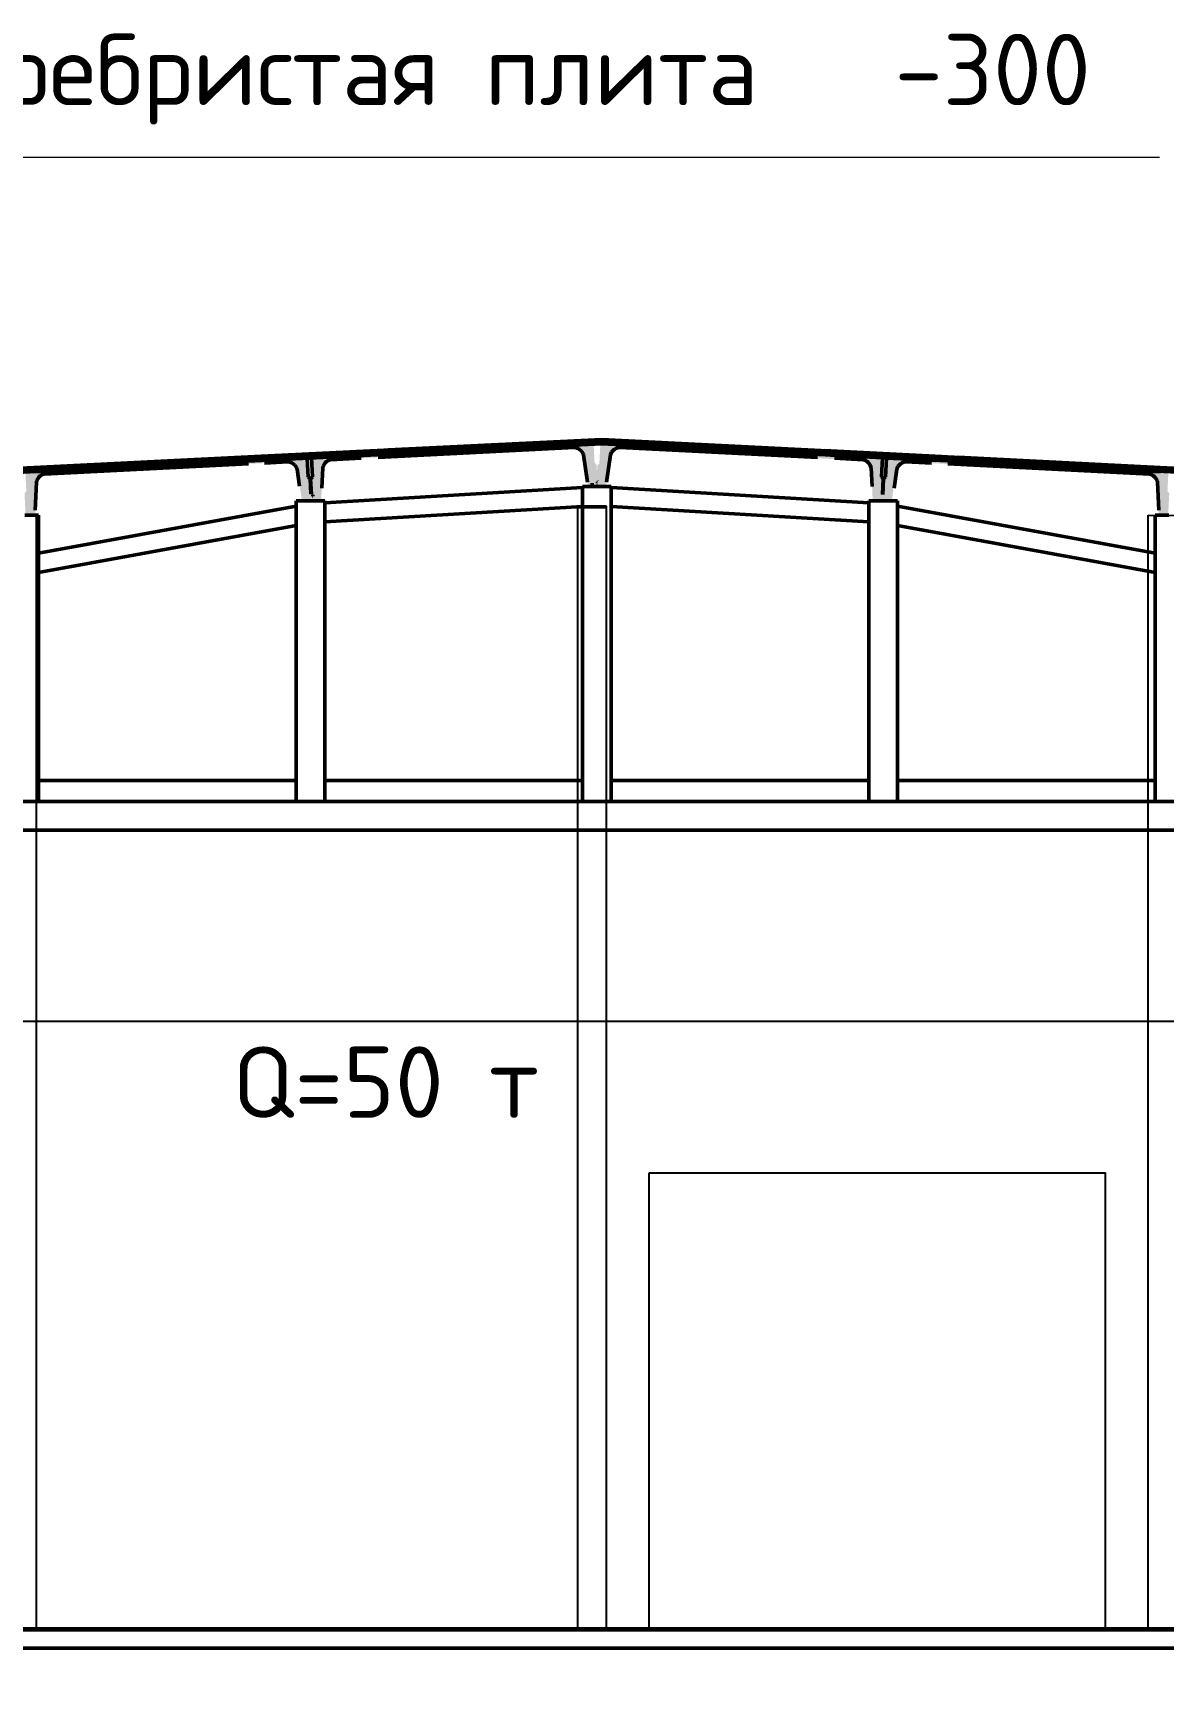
# Model space of a CAD drawing. Header units: millimetres. Extents: x -258526 to -95372, y 16759 to 83244.
# Drawn here: x -127601.7 to -127554.2, y 41774.5 to 41844.8 of the extents above; entities that cross this region are included whole.
import ezdxf

# ---------------------------------------------------------------- set-up
doc = ezdxf.new("R2010")
doc.units = ezdxf.units.MM
doc.header["$LTSCALE"] = 0.5
doc.layers.add('ТОЛСТЫЕ', color=1, linetype='Continuous', lineweight=50)
doc.layers.add('ТОНКИЕе', color=7, linetype='Continuous', lineweight=25)
doc.layers.add('тонкие', color=7, linetype='Continuous')
doc.styles.add('Наклонный', font='isocpeur.ttf', dxfattribs={"width": 0.7, "height": 3.5})
doc.styles.add('Наклонный 5', font='isocpeur.ttf', dxfattribs={"height": 7})
doc.styles.add('Текст 3', font='isocpeur.ttf', dxfattribs={"height": 3})
doc.dimstyles.new('СТРОИТЕЛЬНЫЙ', dxfattribs={"dimtxt": 3.5, "dimasz": 2.5, "dimexe": 1.25, "dimexo": 0.625, "dimtad": 1, "dimdec": 0, "dimlfac": 500, "dimdsep": 46, "dimtxsty": 'Наклонный', "dimblk1": 'ARCHTICK', "dimblk2": 'ARCHTICK', "dimsah": 1, "dimcen": 0, "dimdle": 1.25, "dimadec": 0, "dimazin": 0, "dimtfac": 0.75, "dimtdec": 0, "dimtmove": 0, "dimatfit": 3, "dimldrblk": 'ARCHTICK', "dimfxl": 1, "dimtolj": 1, "dimtzin": 0, "dimarcsym": 0})

# ---------------------------------------------------------------- blocks, each defined once
blk = doc.blocks.new('_ArchTick')
at = {"color": 0, "linetype": 'ByBlock', "const_width": 0.15}
blk.add_lwpolyline([(-0.5, -0.5), (0.5, 0.5)], dxfattribs=at)
blk = doc.blocks.new('*D635')
at = {"layer": 'Defpoints', "color": 0, "transparency": 16777216}
for p in [(-127626.228, 41781.235), (-127530.228, 41781.235), (-127530.228, 41751.524)]:
    blk.add_point(p, dxfattribs=at)
at = {"layer": 'ТОНКИЕе', "color": 0, "lineweight": -2, "transparency": 16777216}
for p, q in [((-127626.228, 41780.61), (-127626.228, 41750.274)), ((-127530.228, 41780.61), (-127530.228, 41750.274)), ((-127627.478, 41751.524), (-127528.978, 41751.524))]:
    blk.add_line(p, q, dxfattribs=at)
at = {"layer": 'ТОНКИЕе', "color": 0, "lineweight": -2, "transparency": 16777216, "xscale": 2.5, "yscale": 2.5, "zscale": 2.5, "rotation": 180}
blk.add_blockref('_ArchTick', (-127626.228, 41751.524), dxfattribs=at)
at = {"layer": 'ТОНКИЕе', "color": 0, "lineweight": -2, "transparency": 16777216, "xscale": 2.5, "yscale": 2.5, "zscale": 2.5}
blk.add_blockref('_ArchTick', (-127530.228, 41751.524), dxfattribs=at)
at = {"layer": 'ТОНКИЕе', "color": 0, "transparency": 16777216, "insert": (-127578.228, 41753.899), "char_height": 3.5, "attachment_point": 5, "style": 'Наклонный'}
blk.add_mtext('\\A1;24000', dxfattribs=at)
blk = doc.blocks.new('*D636')
at = {"layer": 'Defpoints', "color": 0, "transparency": 16777216}
for p in [(-127530.228, 41777.622), (-127818.228, 41743.446), (-127530.228, 41742.491)]:
    blk.add_point(p, dxfattribs=at)
at = {"layer": 'ТОНКИЕе', "color": 0, "lineweight": -2, "transparency": 16777216}
for p, q in [((-127530.228, 41776.997), (-127530.228, 41741.241)), ((-127818.228, 41742.821), (-127818.228, 41741.241)), ((-127819.478, 41742.491), (-127528.978, 41742.491))]:
    blk.add_line(p, q, dxfattribs=at)
at = {"layer": 'ТОНКИЕе', "color": 0, "lineweight": -2, "transparency": 16777216, "xscale": 2.5, "yscale": 2.5, "zscale": 2.5, "rotation": 180}
blk.add_blockref('_ArchTick', (-127818.228, 41742.491), dxfattribs=at)
at = {"layer": 'ТОНКИЕе', "color": 0, "lineweight": -2, "transparency": 16777216, "xscale": 2.5, "yscale": 2.5, "zscale": 2.5}
blk.add_blockref('_ArchTick', (-127530.228, 41742.491), dxfattribs=at)
at = {"layer": 'ТОНКИЕе', "color": 0, "transparency": 16777216, "insert": (-127674.228, 41744.866), "char_height": 3.5, "attachment_point": 5, "style": 'Наклонный'}
blk.add_mtext('\\A1;72000', dxfattribs=at)

msp = doc.modelspace()

# ---------------------------------------------------------------- hatches: boundary and pattern name
at = {"layer": 'ТОЛСТЫЕ', "linetype": 'Continuous'}
for points in [[(-127589.2228, 41826.8188), (-127578.9718, 41827.3309), (-127578.8967, 41827.3177), (-127578.8229, 41827.289), (-127578.7549, 41827.248), (-127578.6951, 41827.1959), (-127578.6454, 41827.1341), (-127578.6073, 41827.0646), (-127578.5946, 41827.0271), (-127578.3965, 41825.6705), (-127577.9953, 41825.6905), (-127578.0414, 41826.6132), (-127578.1257, 41826.6895), (-127578.1658, 41827.4918), (-127590.0409, 41826.8986), (-127590.0008, 41826.0962), (-127590.077, 41826.012), (-127590.0309, 41825.0892), (-127589.6297, 41825.1093), (-127589.5678, 41826.4789), (-127589.5461, 41826.5517), (-127589.5094, 41826.6219), (-127589.4607, 41826.6846), (-127589.4022, 41826.738), (-127589.3351, 41826.7803), (-127589.2618, 41826.8104)], [(-127566.8262, 41826.7867), (-127566.7872, 41826.7782), (-127566.7139, 41826.7482), (-127566.6468, 41826.7059), (-127566.5884, 41826.6525), (-127566.5396, 41826.5898), (-127566.5029, 41826.5196), (-127566.4812, 41826.4468), (-127566.4193, 41825.0772), (-127566.0181, 41825.0571), (-127565.972, 41825.9799), (-127566.0483, 41826.0641), (-127566.0082, 41826.8665), (-127577.8833, 41827.4597), (-127577.9233, 41826.6574), (-127578.0076, 41826.5811), (-127578.0537, 41825.6584), (-127577.6525, 41825.6384), (-127577.4544, 41826.995), (-127577.4417, 41827.0325), (-127577.4036, 41827.102), (-127577.3539, 41827.1637), (-127577.2942, 41827.2159), (-127577.2262, 41827.2569), (-127577.1523, 41827.2856), (-127577.0773, 41827.2988)], [(-127601.2628, 41826.2196), (-127591.0117, 41826.7317), (-127590.9366, 41826.7184), (-127590.8628, 41826.6898), (-127590.7948, 41826.6488), (-127590.7351, 41826.5966), (-127590.6853, 41826.5349), (-127590.6473, 41826.4654), (-127590.6345, 41826.4279), (-127590.4365, 41825.0712), (-127590.0353, 41825.0913), (-127590.0814, 41826.014), (-127590.1656, 41826.0902), (-127590.2057, 41826.8926), (-127602.0808, 41826.2994), (-127602.0407, 41825.497), (-127602.1169, 41825.4127), (-127602.0708, 41824.49), (-127601.6696, 41824.5101), (-127601.6078, 41825.8797), (-127601.5861, 41825.9525), (-127601.5493, 41826.0227), (-127601.5006, 41826.0854), (-127601.4421, 41826.1387), (-127601.3751, 41826.1811), (-127601.3018, 41826.2111)], [(-127554.7938, 41826.2192), (-127554.7548, 41826.2108), (-127554.6815, 41826.1807), (-127554.6144, 41826.1384), (-127554.556, 41826.085), (-127554.5072, 41826.0223), (-127554.4705, 41825.9521), (-127554.4488, 41825.8793), (-127554.3869, 41824.5097), (-127553.9857, 41824.4896), (-127553.9396, 41825.4124), (-127554.0159, 41825.4966), (-127553.9758, 41826.299), (-127565.8508, 41826.8922), (-127565.8909, 41826.0899), (-127565.9752, 41826.0136), (-127566.0213, 41825.0909), (-127565.6201, 41825.0709), (-127565.422, 41826.4275), (-127565.4093, 41826.465), (-127565.3712, 41826.5345), (-127565.3215, 41826.5963), (-127565.2618, 41826.6484), (-127565.1938, 41826.6894), (-127565.1199, 41826.7181), (-127565.0449, 41826.7313)]]:
    msp.add_hatch(color=7, dxfattribs=at).paths.add_polyline_path(points, flags=0)

# ---------------------------------------------------------------- linework, layer by layer
at = {"color": 0, "linetype": 'ByBlock', "lineweight": 20}
msp.add_line((-127636.2618, 41839.5484), (-127554.3436, 41839.5484), dxfattribs=at)
at = {"layer": 'ТОЛСТЫЕ', "color": 0}
for points in [[(-127818.2281, 41777.6216), (-127542.2281, 41777.6216), (-127530.2281, 41777.6216), (-127530.2281, 41830.4216)], [(-127577.825, 41827.4921), (-127626.2281, 41825.1258)], [(-127578.8281, 41824.843), (-127577.6281, 41824.843)], [(-127818.2281, 41777.6216), (-127818.2281, 41776.8216), (-127530.2281, 41776.8216)]]:
    msp.add_lwpolyline(points, dxfattribs=at)
at = {"layer": 'ТОЛСТЫЕ', "color": 7, "linetype": 'Continuous'}
for points in [[(-127592.4438, 41826.9626), (-127577.825, 41827.6735)], [(-127592.3306, 41826.8878), (-127586.9246, 41827.1581)], [(-127587.2372, 41826.9213), (-127578.9713, 41827.3342)], [(-127578.2267, 41827.4921), (-127587.0667, 41827.0504)], [(-127586.9246, 41827.1581), (-127577.825, 41827.593)], [(-127586.8109, 41827.2443), (-127577.825, 41827.6735)], [(-127578.9713, 41827.3342), (-127578.8962, 41827.321)], [(-127578.8962, 41827.321), (-127578.8224, 41827.2923)], [(-127578.8224, 41827.2923), (-127578.7544, 41827.2513)], [(-127578.7544, 41827.2513), (-127578.6947, 41827.1992)], [(-127578.6947, 41827.1992), (-127578.6449, 41827.1374)], [(-127578.6449, 41827.1374), (-127578.6069, 41827.0679)], [(-127578.6069, 41827.0679), (-127578.5941, 41827.0304)], [(-127577.825, 41827.6735), (-127531.0864, 41825.3365)], [(-127577.825, 41827.593), (-127531.0864, 41825.2567)], [(-127577.825, 41827.4921), (-127531.0864, 41825.1917)], [(-127577.4448, 41827.0679), (-127577.4576, 41827.0304)], [(-127577.4068, 41827.1374), (-127577.4448, 41827.0679)], [(-127577.357, 41827.1992), (-127577.4068, 41827.1374)], [(-127577.2973, 41827.2513), (-127577.357, 41827.1992)], [(-127577.2293, 41827.2923), (-127577.2973, 41827.2513)], [(-127577.1555, 41827.321), (-127577.2293, 41827.2923)], [(-127577.0804, 41827.3342), (-127577.1555, 41827.321)], [(-127568.7436, 41826.9177), (-127577.0804, 41827.3342)], [(-127568.4573, 41827.2051), (-127563.5173, 41826.9581)], [(-127568.3424, 41827.1189), (-127563.6304, 41826.8833)], [(-127626.2281, 41825.2734), (-127601.7253, 41826.4985)], [(-127626.2281, 41825.193), (-127601.7253, 41826.4181)], [(-127601.7253, 41826.4985), (-127592.4438, 41826.9626)], [(-127601.7253, 41826.4181), (-127592.3306, 41826.8878)], [(-127592.8661, 41826.7602), (-127601.7253, 41826.3176)], [(-127601.2709, 41826.2197), (-127592.6963, 41826.648)], [(-127590.2158, 41826.8926), (-127592.1887, 41826.7941)], [(-127592.019, 41826.6819), (-127591.0218, 41826.7317)], [(-127591.0218, 41826.7317), (-127590.9468, 41826.7184)], [(-127590.9468, 41826.7184), (-127590.8729, 41826.6898)], [(-127590.8729, 41826.6898), (-127590.8049, 41826.6488)], [(-127590.8049, 41826.6488), (-127590.7452, 41826.5966)], [(-127590.7452, 41826.5966), (-127590.6955, 41826.5349)], [(-127590.6955, 41826.5349), (-127590.6574, 41826.4654)], [(-127590.6574, 41826.4654), (-127590.6447, 41826.4279)], [(-127590.6447, 41826.4279), (-127590.539, 41825.7038)], [(-127590.1758, 41826.0902), (-127590.2158, 41826.8926)], [(-127587.7788, 41827.0149), (-127590.0404, 41826.9019)], [(-127590.0404, 41826.9019), (-127590.0003, 41826.0995)], [(-127589.6058, 41825.6305), (-127589.5673, 41826.4822)], [(-127589.5673, 41826.4822), (-127589.5456, 41826.555)], [(-127589.5456, 41826.555), (-127589.5089, 41826.6252)], [(-127589.5089, 41826.6252), (-127589.4602, 41826.6879)], [(-127589.4602, 41826.6879), (-127589.4017, 41826.7413)], [(-127589.4017, 41826.7413), (-127589.3347, 41826.7836)], [(-127589.3347, 41826.7836), (-127589.2613, 41826.8137)], [(-127589.2613, 41826.8137), (-127589.2224, 41826.8221)], [(-127589.2203, 41826.8222), (-127587.9493, 41826.8857)], [(-127578.5941, 41827.0304), (-127578.4261, 41825.8799)], [(-127577.4576, 41827.0304), (-127577.6257, 41825.8789)], [(-127568.1987, 41827.0112), (-127566.0113, 41826.9019)], [(-127566.8314, 41826.8222), (-127568.0264, 41826.8819)], [(-127566.7904, 41826.8137), (-127566.8293, 41826.8221)], [(-127566.717, 41826.7836), (-127566.7904, 41826.8137)], [(-127566.65, 41826.7413), (-127566.717, 41826.7836)], [(-127566.5915, 41826.6879), (-127566.65, 41826.7413)], [(-127566.5428, 41826.6252), (-127566.5915, 41826.6879)], [(-127566.5061, 41826.555), (-127566.5428, 41826.6252)], [(-127566.4844, 41826.4822), (-127566.5061, 41826.555)], [(-127566.449, 41825.6989), (-127566.4844, 41826.4822)], [(-127566.0113, 41826.9019), (-127566.0514, 41826.0995)], [(-127565.8759, 41826.0902), (-127565.8359, 41826.8926)], [(-127565.8359, 41826.8926), (-127563.7723, 41826.7895)], [(-127565.407, 41826.4279), (-127565.5232, 41825.6321)], [(-127565.3943, 41826.4654), (-127565.407, 41826.4279)], [(-127565.3562, 41826.5349), (-127565.3943, 41826.4654)], [(-127565.3065, 41826.5966), (-127565.3562, 41826.5349)], [(-127565.2468, 41826.6488), (-127565.3065, 41826.5966)], [(-127565.1788, 41826.6898), (-127565.2468, 41826.6488)], [(-127565.1049, 41826.7184), (-127565.1788, 41826.6898)], [(-127565.0299, 41826.7317), (-127565.1049, 41826.7184)], [(-127563.942, 41826.6773), (-127565.0299, 41826.7317)], [(-127554.7808, 41826.2197), (-127563.2647, 41826.6435)], [(-127563.095, 41826.7557), (-127554.3264, 41826.3176)], [(-127562.9532, 41826.8494), (-127554.3264, 41826.4181)], [(-127562.8401, 41826.9242), (-127554.3264, 41826.4985)], [(-127601.671, 41824.704), (-127601.6179, 41825.8797)], [(-127601.6179, 41825.8797), (-127601.5962, 41825.9525)], [(-127601.5962, 41825.9525), (-127601.5595, 41826.0227)], [(-127601.5595, 41826.0227), (-127601.5107, 41826.0854)], [(-127601.5107, 41826.0854), (-127601.4523, 41826.1387)], [(-127601.4523, 41826.1387), (-127601.3852, 41826.1811)], [(-127601.3852, 41826.1811), (-127601.3119, 41826.2111)], [(-127601.3119, 41826.2111), (-127601.2729, 41826.2196)], [(-127590.0915, 41826.014), (-127590.1758, 41826.0902)], [(-127590.0602, 41825.3874), (-127590.0915, 41826.014)], [(-127590.0003, 41826.0995), (-127590.0765, 41826.0153)], [(-127590.0765, 41826.0153), (-127590.0446, 41825.3771)], [(-127589.4739, 41825.0111), (-127578.6284, 41825.6598)], [(-127577.4233, 41825.6951), (-127578.6284, 41825.6951)], [(-127578.6284, 41825.6951), (-127578.6284, 41812.4395)], [(-127578.2267, 41825.8397), (-127578.2267, 41825.6951)], [(-127578.0358, 41825.8996), (-127578.0207, 41825.8989)], [(-127578.0358, 41825.8494), (-127578.0232, 41825.8487)], [(-127577.4233, 41825.6951), (-127577.4233, 41812.4395)], [(-127577.4233, 41825.6598), (-127566.5778, 41825.0111)], [(-127566.0514, 41826.0995), (-127565.9752, 41826.0153)], [(-127565.9752, 41826.0153), (-127566.0075, 41825.3678)], [(-127565.993, 41825.3569), (-127565.9602, 41826.014)], [(-127565.9602, 41826.014), (-127565.8759, 41826.0902)], [(-127554.7398, 41826.2111), (-127554.7788, 41826.2196)], [(-127554.6665, 41826.1811), (-127554.7398, 41826.2111)], [(-127554.5994, 41826.1387), (-127554.6665, 41826.1811)], [(-127554.541, 41826.0854), (-127554.5994, 41826.1387)], [(-127554.4922, 41826.0227), (-127554.541, 41826.0854)], [(-127554.4555, 41825.9525), (-127554.4922, 41826.0227)], [(-127554.4338, 41825.8797), (-127554.4555, 41825.9525)], [(-127554.3807, 41824.704), (-127554.4338, 41825.8797)], [(-127589.4739, 41825.0925), (-127590.6789, 41825.0925)], [(-127590.6789, 41825.0925), (-127590.6789, 41824.8713)], [(-127590.0099, 41825.2939), (-127589.9911, 41825.2949)], [(-127589.9889, 41825.3403), (-127589.9875, 41825.2951)], [(-127589.4739, 41825.0925), (-127589.4739, 41825.0111)], [(-127589.4739, 41825.0111), (-127589.4739, 41824.2063)], [(-127565.3728, 41825.0925), (-127566.5778, 41825.0925)], [(-127566.5778, 41825.0925), (-127566.5778, 41825.0111)], [(-127566.5778, 41824.2063), (-127566.5778, 41825.0111)], [(-127565.3728, 41825.0925), (-127565.3728, 41824.8713)], [(-127601.5244, 41824.49), (-127602.096, 41824.49)], [(-127601.5244, 41822.8968), (-127590.6789, 41824.8713)], [(-127601.5244, 41824.49), (-127601.5244, 41822.8968)], [(-127590.6789, 41824.0547), (-127590.6789, 41824.8713)], [(-127589.4739, 41824.2063), (-127578.6284, 41824.8549)], [(-127578.6284, 41824.8549), (-127578.6284, 41813.3232)], [(-127577.4233, 41824.8549), (-127566.5778, 41824.2063)], [(-127565.3728, 41824.8713), (-127554.5273, 41822.8968)], [(-127565.3728, 41824.8713), (-127565.3728, 41824.0547)], [(-127553.9557, 41824.49), (-127554.5273, 41824.49)], [(-127554.5273, 41824.49), (-127554.5273, 41822.8968)], [(-127601.5244, 41822.0802), (-127590.6789, 41824.0547)], [(-127590.6789, 41824.0547), (-127590.6789, 41813.3232)], [(-127590.6789, 41824.0547), (-127590.6789, 41813.3232)], [(-127589.4739, 41824.2063), (-127589.4739, 41813.3232)], [(-127566.5778, 41824.2063), (-127566.5778, 41813.3232)], [(-127566.5778, 41824.2063), (-127566.5778, 41813.3232)], [(-127565.3728, 41824.0547), (-127565.3728, 41813.3232)], [(-127565.3728, 41824.0547), (-127554.5273, 41822.0802)], [(-127601.5244, 41822.8968), (-127601.5244, 41822.0802)], [(-127554.5273, 41822.0802), (-127554.5273, 41822.8968)], [(-127601.5244, 41822.0802), (-127601.5244, 41813.3232)], [(-127554.5273, 41822.0802), (-127554.5273, 41813.3232)], [(-127601.5244, 41813.3232), (-127590.6789, 41813.3232)], [(-127601.5244, 41813.3232), (-127601.5244, 41812.4395)], [(-127590.6789, 41812.4395), (-127590.6789, 41813.3232)], [(-127589.4739, 41813.3232), (-127578.6284, 41813.3232)], [(-127589.4739, 41813.3232), (-127589.4739, 41812.4395)], [(-127577.4233, 41813.3232), (-127566.5778, 41813.3232)], [(-127566.5778, 41812.4395), (-127566.5778, 41813.3232)], [(-127565.3728, 41813.3232), (-127554.5273, 41813.3232)], [(-127565.3728, 41813.3232), (-127565.3728, 41812.4395)], [(-127554.5273, 41812.4395), (-127554.5273, 41813.3232)], [(-127601.5244, 41812.4395), (-127602.7295, 41812.4395)], [(-127602.7295, 41812.4395), (-127601.5244, 41812.4395)], [(-127601.5244, 41812.4395), (-127590.6789, 41812.4395)], [(-127601.5244, 41812.4395), (-127590.6789, 41812.4395)], [(-127589.4739, 41812.4395), (-127590.6789, 41812.4395)], [(-127590.6789, 41812.4395), (-127589.4739, 41812.4395)], [(-127589.4739, 41812.4395), (-127578.6284, 41812.4395)], [(-127589.4739, 41812.4395), (-127578.6284, 41812.4395)], [(-127587.2646, 41812.4395), (-127584.8545, 41812.4395)], [(-127577.4233, 41812.4395), (-127578.6284, 41812.4395)], [(-127578.6284, 41812.4395), (-127577.4233, 41812.4395)], [(-127577.4233, 41812.4395), (-127566.5778, 41812.4395)], [(-127577.4233, 41812.4395), (-127566.5778, 41812.4395)], [(-127565.3728, 41812.4395), (-127566.5778, 41812.4395)], [(-127566.5778, 41812.4395), (-127565.3728, 41812.4395)], [(-127565.3728, 41812.4395), (-127554.5273, 41812.4395)], [(-127565.3728, 41812.4395), (-127554.5273, 41812.4395)], [(-127553.3222, 41812.4395), (-127554.5273, 41812.4395)], [(-127554.5273, 41812.4395), (-127553.3222, 41812.4395)], [(-127532.0138, 41811.2344), (-127624.6213, 41811.2344)], [(-127587.2646, 41811.2344), (-127584.8545, 41811.2344)]]:
    msp.add_lwpolyline(points, dxfattribs=at)
at = {"layer": 'тонкие', "color": 7, "linetype": 'Continuous'}
msp.add_lwpolyline([(-127610.6825, 41803.2007), (-127545.3692, 41803.2007)], dxfattribs=at)
at = {"layer": 'ТОНКИЕе', "color": 0}
for points in [[(-127601.6281, 41824.49), (-127601.6281, 41777.6216)], [(-127578.8281, 41777.6216), (-127577.6281, 41777.6216), (-127577.6281, 41824.8672)], [(-127578.2281, 41777.6216), (-127578.8281, 41777.6216), (-127578.8281, 41824.843)], [(-127554.2281, 41777.6216), (-127554.8281, 41777.6216), (-127554.8281, 41824.49)], [(-127554.8281, 41824.49), (-127553.6281, 41824.4724)], [(-127578.2281, 41777.6216), (-127575.8281, 41777.6216), (-127575.8281, 41796.8216)], [(-127578.2281, 41777.6216), (-127575.8281, 41777.6216), (-127575.8281, 41796.8216)], [(-127575.8281, 41796.8216), (-127556.6281, 41796.8216)], [(-127575.8281, 41796.8216), (-127556.6281, 41796.8216)], [(-127554.2281, 41777.6216), (-127556.6281, 41777.6216), (-127556.6281, 41796.8216)], [(-127554.2281, 41777.6216), (-127556.6281, 41777.6216), (-127556.6281, 41796.8216)]]:
    msp.add_lwpolyline(points, dxfattribs=at)
at = {"layer": 'ТОНКИЕе', "color": 0, "lineweight": 60}
msp.add_lwpolyline([(-127830.2281, 41777.6216), (-127829.4913, 41777.6216), (-127518.6984, 41777.6216)], dxfattribs=at)

# ---------------------------------------------------------------- texts
at = {"color": 0, "linetype": 'ByBlock', "lineweight": 20, "style": 'Текст 3'}
msp.add_text('Железобетонная ребристая плита   -300', height=3, dxfattribs=at).set_placement((-127635.1481, 41841.7395))
at = {"layer": 'ТОНКИЕе', "color": 0, "insert": (-127593.3738, 41802.1379), "char_height": 3, "attachment_point": 1, "style": 'Наклонный 5'}
msp.add_mtext_dynamic_manual_height_columns('{\\Q0;Q=50 т}', width=14.803648, gutter_width=35, heights=[0], dxfattribs=at)

# ---------------------------------------------------------------- dimensions: what is measured, and where the dimension line sits
at = {"layer": 'ТОНКИЕе', "color": 0}
for base, p1, p2, text, picture, middle in [((-127530.2281, 41751.524), (-127626.2281, 41781.2346), (-127530.2281, 41781.2346), '24000', '*D635', (-127578.2281, 41753.899)), ((-127530.2281, 41742.4908), (-127818.2281, 41743.4462), (-127530.2281, 41777.6216), '72000', '*D636', (-127674.2281, 41744.8658))]:
    dim = msp.add_linear_dim(base=base, p1=p1, p2=p2, text=text, dimstyle='СТРОИТЕЛЬНЫЙ', dxfattribs=at)
    dim.commit()
    dim.dimension.update_dxf_attribs({"geometry": picture, "text_midpoint": middle})

doc.saveas('drawing.dxf')
